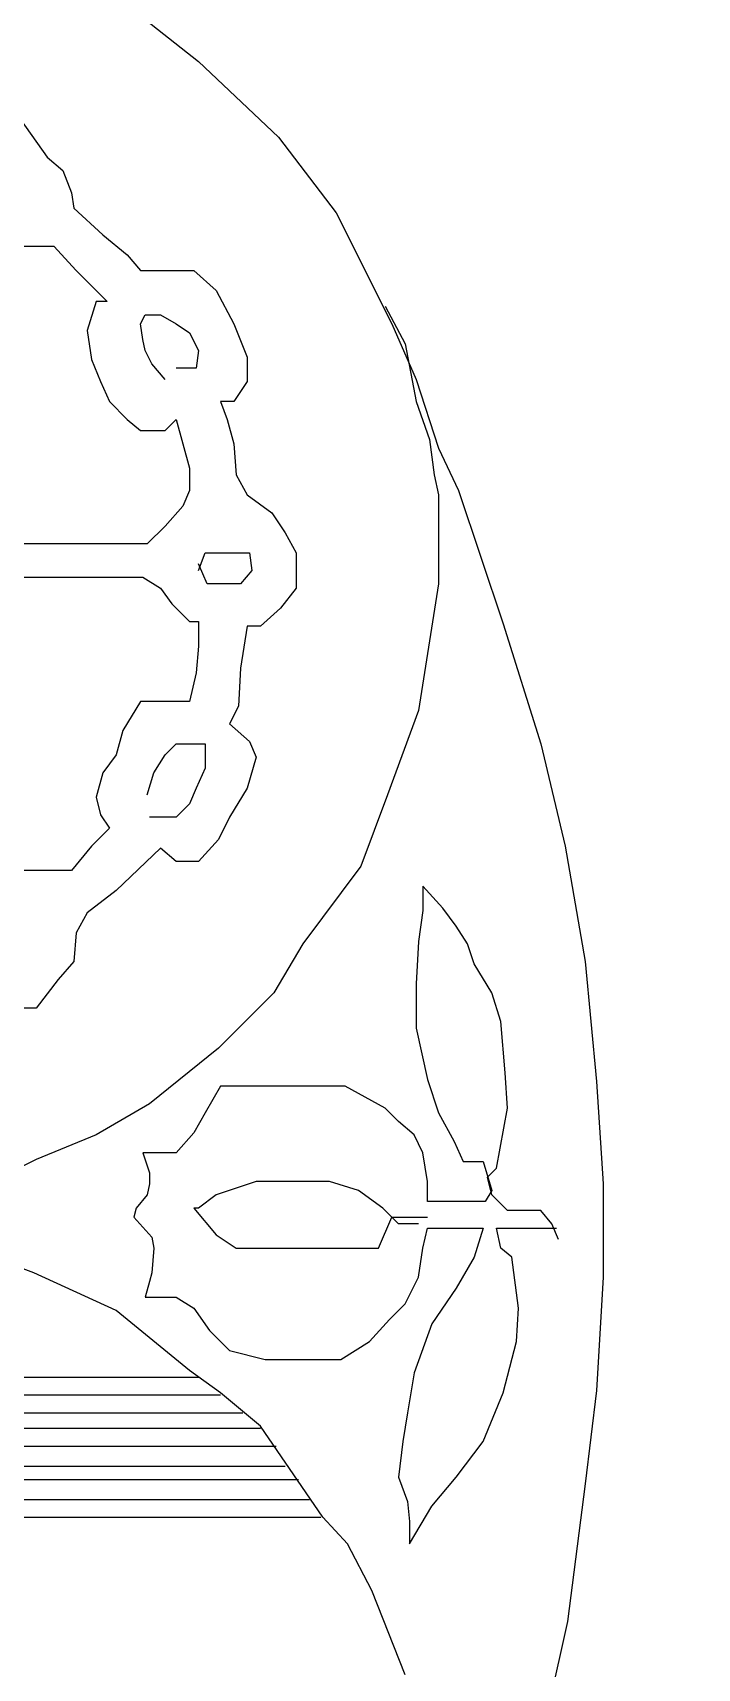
# Model space of a CAD drawing. Extents: x 735054 to 735644, y 4350981 to 4352008.
# Drawn here: x 735097.76 to 735100.74, y 4351840.15 to 4351847.51 of the extents above; entities that cross this region are included whole.
import ezdxf

# ---------------------------------------------------------------- set-up
doc = ezdxf.new("R2010")
doc.units = 0
doc.layers.get('0').update_dxf_attribs({"linetype": 'CONTINUOUS'})

msp = doc.modelspace()

# ---------------------------------------------------------------- linework, layer by layer
at = {"color": 0, "linetype": 'CONTINUOUS'}
for p, q in [((735098.21, 4351847.61), (735098.5, 4351847.38)), ((735098.21, 4351847.61), (735098.5, 4351847.38)), ((735098.5, 4351847.38), (735098.86, 4351847.04)), ((735098.5, 4351847.38), (735098.86, 4351847.04)), ((735097.7, 4351847.12), (735097.82, 4351846.95)), ((735097.7, 4351847.12), (735097.82, 4351846.95)), ((735098.86, 4351847.04), (735099.12, 4351846.7)), ((735098.86, 4351847.04), (735099.12, 4351846.7)), ((735097.82, 4351846.95), (735097.89, 4351846.89)), ((735097.82, 4351846.95), (735097.89, 4351846.89)), ((735097.89, 4351846.89), (735097.93, 4351846.79)), ((735097.89, 4351846.89), (735097.93, 4351846.79)), ((735097.93, 4351846.79), (735097.94, 4351846.72)), ((735097.93, 4351846.79), (735097.94, 4351846.72)), ((735097.94, 4351846.72), (735098.07, 4351846.6)), ((735097.94, 4351846.72), (735098.07, 4351846.6)), ((735099.12, 4351846.7), (735099.37, 4351846.2)), ((735099.12, 4351846.7), (735099.37, 4351846.2)), ((735098.07, 4351846.6), (735098.18, 4351846.51)), ((735098.07, 4351846.6), (735098.18, 4351846.51)), ((735097.68, 4351846.55), (735097.77, 4351846.55)), ((735097.68, 4351846.55), (735097.77, 4351846.55)), ((735097.77, 4351846.55), (735097.85, 4351846.55)), ((735097.77, 4351846.55), (735097.85, 4351846.55)), ((735097.85, 4351846.55), (735097.95, 4351846.44)), ((735097.85, 4351846.55), (735097.95, 4351846.44)), ((735098.18, 4351846.51), (735098.24, 4351846.44)), ((735098.18, 4351846.51), (735098.24, 4351846.44)), ((735097.95, 4351846.44), (735098.04, 4351846.35)), ((735097.95, 4351846.44), (735098.04, 4351846.35)), ((735098.24, 4351846.44), (735098.29, 4351846.44)), ((735098.24, 4351846.44), (735098.29, 4351846.44)), ((735098.29, 4351846.44), (735098.36, 4351846.44)), ((735098.29, 4351846.44), (735098.36, 4351846.44)), ((735098.36, 4351846.44), (735098.48, 4351846.44)), ((735098.36, 4351846.44), (735098.48, 4351846.44)), ((735098.48, 4351846.44), (735098.58, 4351846.35)), ((735098.48, 4351846.44), (735098.58, 4351846.35)), ((735098.04, 4351846.35), (735098.09, 4351846.3)), ((735098.04, 4351846.35), (735098.09, 4351846.3)), ((735098.58, 4351846.35), (735098.66, 4351846.2)), ((735098.58, 4351846.35), (735098.66, 4351846.2)), ((735098.04, 4351846.3), (735098, 4351846.17)), ((735098.04, 4351846.3), (735098, 4351846.17)), ((735098.09, 4351846.3), (735098.04, 4351846.3)), ((735098.09, 4351846.3), (735098.04, 4351846.3)), ((735099.34, 4351846.28), (735099.43, 4351846.11)), ((735099.34, 4351846.28), (735099.43, 4351846.11)), ((735098.24, 4351846.2), (735098.26, 4351846.24)), ((735098.24, 4351846.2), (735098.26, 4351846.24)), ((735098.25, 4351846.13), (735098.24, 4351846.2)), ((735098.25, 4351846.13), (735098.24, 4351846.2)), ((735098.26, 4351846.24), (735098.33, 4351846.24)), ((735098.26, 4351846.24), (735098.33, 4351846.24)), ((735098.33, 4351846.24), (735098.4, 4351846.2)), ((735098.33, 4351846.24), (735098.4, 4351846.2)), ((735098.4, 4351846.2), (735098.46, 4351846.16)), ((735098.4, 4351846.2), (735098.46, 4351846.16)), ((735098.66, 4351846.2), (735098.72, 4351846.05)), ((735098.66, 4351846.2), (735098.72, 4351846.05)), ((735099.37, 4351846.2), (735099.48, 4351845.95)), ((735099.37, 4351846.2), (735099.48, 4351845.95)), ((735098, 4351846.17), (735098.02, 4351846.04)), ((735098, 4351846.17), (735098.02, 4351846.04)), ((735098.26, 4351846.08), (735098.25, 4351846.13)), ((735098.26, 4351846.08), (735098.25, 4351846.13)), ((735098.46, 4351846.16), (735098.5, 4351846.08)), ((735098.46, 4351846.16), (735098.5, 4351846.08)), ((735098.29, 4351846.02), (735098.26, 4351846.08)), ((735098.29, 4351846.02), (735098.26, 4351846.08)), ((735098.5, 4351846.08), (735098.49, 4351846)), ((735098.5, 4351846.08), (735098.49, 4351846)), ((735098.72, 4351846.05), (735098.72, 4351845.94)), ((735098.72, 4351846.05), (735098.72, 4351845.94)), ((735099.43, 4351846.11), (735099.48, 4351845.85)), ((735099.43, 4351846.11), (735099.48, 4351845.85)), ((735098.02, 4351846.04), (735098.06, 4351845.94)), ((735098.02, 4351846.04), (735098.06, 4351845.94)), ((735098.35, 4351845.95), (735098.29, 4351846.02)), ((735098.35, 4351845.95), (735098.29, 4351846.02)), ((735098.46, 4351846), (735098.4, 4351846)), ((735098.46, 4351846), (735098.4, 4351846)), ((735098.49, 4351846), (735098.46, 4351846)), ((735098.49, 4351846), (735098.46, 4351846)), ((735098.06, 4351845.94), (735098.1, 4351845.85)), ((735098.06, 4351845.94), (735098.1, 4351845.85)), ((735098.72, 4351845.94), (735098.66, 4351845.85)), ((735098.72, 4351845.94), (735098.66, 4351845.85)), ((735099.48, 4351845.95), (735099.58, 4351845.64)), ((735099.48, 4351845.95), (735099.58, 4351845.64)), ((735098.1, 4351845.85), (735098.18, 4351845.77)), ((735098.1, 4351845.85), (735098.18, 4351845.77)), ((735098.66, 4351845.85), (735098.6, 4351845.85)), ((735098.6, 4351845.85), (735098.63, 4351845.77)), ((735098.66, 4351845.85), (735098.6, 4351845.85)), ((735098.6, 4351845.85), (735098.63, 4351845.77)), ((735099.48, 4351845.85), (735099.54, 4351845.68)), ((735099.48, 4351845.85), (735099.54, 4351845.68)), ((735098.18, 4351845.77), (735098.24, 4351845.72)), ((735098.18, 4351845.77), (735098.24, 4351845.72)), ((735098.35, 4351845.72), (735098.4, 4351845.77)), ((735098.35, 4351845.72), (735098.4, 4351845.77)), ((735098.4, 4351845.77), (735098.43, 4351845.66)), ((735098.4, 4351845.77), (735098.43, 4351845.66)), ((735098.63, 4351845.77), (735098.66, 4351845.66)), ((735098.63, 4351845.77), (735098.66, 4351845.66)), ((735098.24, 4351845.72), (735098.29, 4351845.72)), ((735098.24, 4351845.72), (735098.29, 4351845.72)), ((735098.29, 4351845.72), (735098.35, 4351845.72)), ((735098.29, 4351845.72), (735098.35, 4351845.72)), ((735099.54, 4351845.68), (735099.56, 4351845.52)), ((735099.54, 4351845.68), (735099.56, 4351845.52)), ((735098.43, 4351845.66), (735098.46, 4351845.55)), ((735098.43, 4351845.66), (735098.46, 4351845.55)), ((735098.66, 4351845.66), (735098.67, 4351845.52)), ((735098.66, 4351845.66), (735098.67, 4351845.52)), ((735099.58, 4351845.64), (735099.67, 4351845.45)), ((735099.58, 4351845.64), (735099.67, 4351845.45)), ((735098.46, 4351845.55), (735098.46, 4351845.45)), ((735098.46, 4351845.55), (735098.46, 4351845.45)), ((735098.67, 4351845.52), (735098.72, 4351845.43)), ((735098.67, 4351845.52), (735098.72, 4351845.43)), ((735099.56, 4351845.52), (735099.58, 4351845.43)), ((735099.56, 4351845.52), (735099.58, 4351845.43)), ((735098.46, 4351845.45), (735098.43, 4351845.38)), ((735098.46, 4351845.45), (735098.43, 4351845.38)), ((735098.72, 4351845.43), (735098.83, 4351845.35)), ((735098.72, 4351845.43), (735098.83, 4351845.35)), ((735099.58, 4351845.43), (735099.58, 4351845.03)), ((735099.58, 4351845.43), (735099.58, 4351845.03)), ((735099.67, 4351845.45), (735099.87, 4351844.85)), ((735099.67, 4351845.45), (735099.87, 4351844.85)), ((735098.43, 4351845.38), (735098.35, 4351845.29)), ((735098.43, 4351845.38), (735098.35, 4351845.29)), ((735098.83, 4351845.35), (735098.89, 4351845.26)), ((735098.83, 4351845.35), (735098.89, 4351845.26)), ((735098.35, 4351845.29), (735098.27, 4351845.21)), ((735098.35, 4351845.29), (735098.27, 4351845.21)), ((735098.89, 4351845.26), (735098.94, 4351845.17)), ((735098.89, 4351845.26), (735098.94, 4351845.17)), ((735097.79, 4351845.21), (735097.69, 4351845.21)), ((735097.79, 4351845.21), (735097.69, 4351845.21)), ((735097.96, 4351845.21), (735097.79, 4351845.21)), ((735097.96, 4351845.21), (735097.79, 4351845.21)), ((735098.13, 4351845.21), (735097.96, 4351845.21)), ((735098.13, 4351845.21), (735097.96, 4351845.21)), ((735098.27, 4351845.21), (735098.13, 4351845.21)), ((735098.27, 4351845.21), (735098.13, 4351845.21)), ((735098.5, 4351845.09), (735098.53, 4351845.17)), ((735098.5, 4351845.09), (735098.53, 4351845.17)), ((735098.53, 4351845.17), (735098.58, 4351845.17)), ((735098.53, 4351845.17), (735098.58, 4351845.17)), ((735098.58, 4351845.17), (735098.66, 4351845.17)), ((735098.58, 4351845.17), (735098.66, 4351845.17)), ((735098.66, 4351845.17), (735098.73, 4351845.17)), ((735098.66, 4351845.17), (735098.73, 4351845.17)), ((735098.73, 4351845.17), (735098.74, 4351845.09)), ((735098.73, 4351845.17), (735098.74, 4351845.09)), ((735098.94, 4351845.17), (735098.94, 4351845.01)), ((735098.94, 4351845.17), (735098.94, 4351845.01)), ((735098.54, 4351845.03), (735098.5, 4351845.12)), ((735098.54, 4351845.03), (735098.5, 4351845.12)), ((735098.74, 4351845.09), (735098.69, 4351845.03)), ((735098.74, 4351845.09), (735098.69, 4351845.03)), ((735097.69, 4351845.06), (735097.79, 4351845.06)), ((735097.69, 4351845.06), (735097.79, 4351845.06)), ((735097.79, 4351845.06), (735097.97, 4351845.06)), ((735097.79, 4351845.06), (735097.97, 4351845.06)), ((735097.97, 4351845.06), (735098.15, 4351845.06)), ((735097.97, 4351845.06), (735098.15, 4351845.06)), ((735098.15, 4351845.06), (735098.25, 4351845.06)), ((735098.15, 4351845.06), (735098.25, 4351845.06)), ((735098.25, 4351845.06), (735098.33, 4351845.01)), ((735098.25, 4351845.06), (735098.33, 4351845.01)), ((735098.58, 4351845.03), (735098.54, 4351845.03)), ((735098.58, 4351845.03), (735098.54, 4351845.03)), ((735098.64, 4351845.03), (735098.58, 4351845.03)), ((735098.64, 4351845.03), (735098.58, 4351845.03)), ((735098.69, 4351845.03), (735098.64, 4351845.03)), ((735098.69, 4351845.03), (735098.64, 4351845.03)), ((735099.58, 4351845.03), (735099.49, 4351844.46)), ((735099.58, 4351845.03), (735099.49, 4351844.46)), ((735098.33, 4351845.01), (735098.38, 4351844.94)), ((735098.33, 4351845.01), (735098.38, 4351844.94)), ((735098.94, 4351845.01), (735098.87, 4351844.92)), ((735098.94, 4351845.01), (735098.87, 4351844.92)), ((735098.38, 4351844.94), (735098.46, 4351844.86)), ((735098.38, 4351844.94), (735098.46, 4351844.86)), ((735098.87, 4351844.92), (735098.78, 4351844.84)), ((735098.87, 4351844.92), (735098.78, 4351844.84)), ((735098.46, 4351844.86), (735098.5, 4351844.86)), ((735098.46, 4351844.86), (735098.5, 4351844.86)), ((735098.5, 4351844.86), (735098.5, 4351844.75)), ((735098.5, 4351844.86), (735098.5, 4351844.75)), ((735098.72, 4351844.84), (735098.69, 4351844.65)), ((735098.72, 4351844.84), (735098.69, 4351844.65)), ((735098.78, 4351844.84), (735098.72, 4351844.84)), ((735098.78, 4351844.84), (735098.72, 4351844.84)), ((735099.87, 4351844.85), (735100.04, 4351844.31)), ((735099.87, 4351844.85), (735100.04, 4351844.31)), ((735098.5, 4351844.75), (735098.49, 4351844.63)), ((735098.5, 4351844.75), (735098.49, 4351844.63)), ((735098.69, 4351844.65), (735098.68, 4351844.48)), ((735098.69, 4351844.65), (735098.68, 4351844.48)), ((735098.49, 4351844.63), (735098.46, 4351844.5)), ((735098.49, 4351844.63), (735098.46, 4351844.5)), ((735098.24, 4351844.5), (735098.16, 4351844.37)), ((735098.24, 4351844.5), (735098.16, 4351844.37)), ((735098.33, 4351844.5), (735098.24, 4351844.5)), ((735098.33, 4351844.5), (735098.24, 4351844.5)), ((735098.4, 4351844.5), (735098.33, 4351844.5)), ((735098.4, 4351844.5), (735098.33, 4351844.5)), ((735098.46, 4351844.5), (735098.4, 4351844.5)), ((735098.46, 4351844.5), (735098.4, 4351844.5)), ((735098.68, 4351844.48), (735098.64, 4351844.4)), ((735098.68, 4351844.48), (735098.64, 4351844.4)), ((735099.49, 4351844.46), (735099.35, 4351844.08)), ((735099.49, 4351844.46), (735099.35, 4351844.08)), ((735098.16, 4351844.37), (735098.13, 4351844.26)), ((735098.16, 4351844.37), (735098.13, 4351844.26)), ((735098.64, 4351844.4), (735098.73, 4351844.32)), ((735098.64, 4351844.4), (735098.73, 4351844.32)), ((735098.35, 4351844.26), (735098.4, 4351844.31)), ((735098.35, 4351844.26), (735098.4, 4351844.31)), ((735098.4, 4351844.31), (735098.47, 4351844.31)), ((735098.4, 4351844.31), (735098.47, 4351844.31)), ((735098.47, 4351844.31), (735098.53, 4351844.31)), ((735098.47, 4351844.31), (735098.53, 4351844.31)), ((735098.53, 4351844.31), (735098.53, 4351844.2)), ((735098.53, 4351844.31), (735098.53, 4351844.2)), ((735098.73, 4351844.32), (735098.76, 4351844.25)), ((735098.73, 4351844.32), (735098.76, 4351844.25)), ((735100.04, 4351844.31), (735100.15, 4351843.85)), ((735100.04, 4351844.31), (735100.15, 4351843.85)), ((735098.13, 4351844.26), (735098.07, 4351844.18)), ((735098.13, 4351844.26), (735098.07, 4351844.18)), ((735098.3, 4351844.18), (735098.35, 4351844.26)), ((735098.3, 4351844.18), (735098.35, 4351844.26)), ((735098.76, 4351844.25), (735098.72, 4351844.11)), ((735098.76, 4351844.25), (735098.72, 4351844.11)), ((735098.07, 4351844.18), (735098.04, 4351844.07)), ((735098.07, 4351844.18), (735098.04, 4351844.07)), ((735098.27, 4351844.08), (735098.3, 4351844.18)), ((735098.27, 4351844.08), (735098.3, 4351844.18)), ((735098.53, 4351844.2), (735098.49, 4351844.11)), ((735098.53, 4351844.2), (735098.49, 4351844.11)), ((735098.04, 4351844.07), (735098.06, 4351843.99)), ((735098.04, 4351844.07), (735098.06, 4351843.99)), ((735098.49, 4351844.11), (735098.46, 4351844.04)), ((735098.49, 4351844.11), (735098.46, 4351844.04)), ((735098.72, 4351844.11), (735098.64, 4351843.98)), ((735098.72, 4351844.11), (735098.64, 4351843.98)), ((735099.35, 4351844.08), (735099.23, 4351843.76)), ((735099.35, 4351844.08), (735099.23, 4351843.76)), ((735098.06, 4351843.99), (735098.1, 4351843.93)), ((735098.06, 4351843.99), (735098.1, 4351843.93)), ((735098.46, 4351844.04), (735098.4, 4351843.98)), ((735098.46, 4351844.04), (735098.4, 4351843.98)), ((735098.1, 4351843.93), (735098.02, 4351843.85)), ((735098.1, 4351843.93), (735098.02, 4351843.85)), ((735098.3, 4351843.98), (735098.28, 4351843.98)), ((735098.3, 4351843.98), (735098.28, 4351843.98)), ((735098.35, 4351843.98), (735098.3, 4351843.98)), ((735098.35, 4351843.98), (735098.3, 4351843.98)), ((735098.4, 4351843.98), (735098.35, 4351843.98)), ((735098.4, 4351843.98), (735098.35, 4351843.98)), ((735098.64, 4351843.98), (735098.59, 4351843.88)), ((735098.64, 4351843.98), (735098.59, 4351843.88)), ((735098.02, 4351843.85), (735097.93, 4351843.74)), ((735098.02, 4351843.85), (735097.93, 4351843.74)), ((735098.33, 4351843.84), (735098.13, 4351843.65)), ((735098.33, 4351843.84), (735098.13, 4351843.65)), ((735098.4, 4351843.78), (735098.33, 4351843.84)), ((735098.4, 4351843.78), (735098.33, 4351843.84)), ((735098.59, 4351843.88), (735098.5, 4351843.78)), ((735098.59, 4351843.88), (735098.5, 4351843.78)), ((735100.15, 4351843.85), (735100.24, 4351843.33)), ((735100.15, 4351843.85), (735100.24, 4351843.33)), ((735098.43, 4351843.78), (735098.4, 4351843.78)), ((735098.43, 4351843.78), (735098.4, 4351843.78)), ((735098.5, 4351843.78), (735098.43, 4351843.78)), ((735098.5, 4351843.78), (735098.43, 4351843.78)), ((735097.85, 4351843.74), (735097.69, 4351843.74)), ((735097.85, 4351843.74), (735097.69, 4351843.74)), ((735097.93, 4351843.74), (735097.85, 4351843.74)), ((735097.93, 4351843.74), (735097.85, 4351843.74)), ((735099.23, 4351843.76), (735098.97, 4351843.41)), ((735099.23, 4351843.76), (735098.97, 4351843.41)), ((735098.13, 4351843.65), (735098, 4351843.55)), ((735098.13, 4351843.65), (735098, 4351843.55)), ((735099.6, 4351843.57), (735099.51, 4351843.67)), ((735099.51, 4351843.67), (735099.51, 4351843.56)), ((735099.6, 4351843.57), (735099.51, 4351843.67)), ((735099.51, 4351843.67), (735099.51, 4351843.56)), ((735098, 4351843.55), (735097.95, 4351843.46)), ((735098, 4351843.55), (735097.95, 4351843.46)), ((735099.51, 4351843.56), (735099.49, 4351843.42)), ((735099.51, 4351843.56), (735099.49, 4351843.42)), ((735099.66, 4351843.49), (735099.6, 4351843.57)), ((735099.66, 4351843.49), (735099.6, 4351843.57)), ((735099.71, 4351843.41), (735099.66, 4351843.49)), ((735099.71, 4351843.41), (735099.66, 4351843.49)), ((735097.95, 4351843.46), (735097.94, 4351843.33)), ((735097.95, 4351843.46), (735097.94, 4351843.33)), ((735098.97, 4351843.41), (735098.84, 4351843.19)), ((735098.97, 4351843.41), (735098.84, 4351843.19)), ((735099.49, 4351843.42), (735099.48, 4351843.23)), ((735099.49, 4351843.42), (735099.48, 4351843.23)), ((735099.74, 4351843.32), (735099.71, 4351843.41)), ((735099.74, 4351843.32), (735099.71, 4351843.41)), ((735097.94, 4351843.33), (735097.87, 4351843.25)), ((735097.94, 4351843.33), (735097.87, 4351843.25)), ((735100.24, 4351843.33), (735100.29, 4351842.79)), ((735100.24, 4351843.33), (735100.29, 4351842.79)), ((735097.87, 4351843.25), (735097.77, 4351843.12)), ((735097.87, 4351843.25), (735097.77, 4351843.12)), ((735099.82, 4351843.19), (735099.74, 4351843.32)), ((735099.82, 4351843.19), (735099.74, 4351843.32)), ((735098.84, 4351843.19), (735098.59, 4351842.94)), ((735098.84, 4351843.19), (735098.59, 4351842.94)), ((735099.48, 4351843.23), (735099.48, 4351843.03)), ((735099.48, 4351843.23), (735099.48, 4351843.03)), ((735099.86, 4351843.06), (735099.82, 4351843.19)), ((735099.86, 4351843.06), (735099.82, 4351843.19)), ((735097.77, 4351843.12), (735097.68, 4351843.12)), ((735097.77, 4351843.12), (735097.68, 4351843.12)), ((735099.48, 4351843.03), (735099.53, 4351842.8)), ((735099.48, 4351843.03), (735099.53, 4351842.8)), ((735099.88, 4351842.83), (735099.86, 4351843.06)), ((735099.88, 4351842.83), (735099.86, 4351843.06)), ((735098.59, 4351842.94), (735098.28, 4351842.69)), ((735098.59, 4351842.94), (735098.28, 4351842.69)), ((735099.89, 4351842.67), (735099.88, 4351842.83)), ((735099.89, 4351842.67), (735099.88, 4351842.83)), ((735098.6, 4351842.77), (735098.53, 4351842.65)), ((735098.6, 4351842.77), (735098.53, 4351842.65)), ((735098.68, 4351842.77), (735098.6, 4351842.77)), ((735098.68, 4351842.77), (735098.6, 4351842.77)), ((735098.8, 4351842.77), (735098.68, 4351842.77)), ((735098.8, 4351842.77), (735098.68, 4351842.77)), ((735098.96, 4351842.77), (735098.8, 4351842.77)), ((735098.96, 4351842.77), (735098.8, 4351842.77)), ((735099.16, 4351842.77), (735098.96, 4351842.77)), ((735099.16, 4351842.77), (735098.96, 4351842.77)), ((735099.25, 4351842.72), (735099.16, 4351842.77)), ((735099.25, 4351842.72), (735099.16, 4351842.77)), ((735099.53, 4351842.8), (735099.58, 4351842.65)), ((735099.53, 4351842.8), (735099.58, 4351842.65)), ((735100.29, 4351842.79), (735100.32, 4351842.33)), ((735100.29, 4351842.79), (735100.32, 4351842.33)), ((735098.28, 4351842.69), (735098.04, 4351842.55)), ((735098.28, 4351842.69), (735098.04, 4351842.55)), ((735099.34, 4351842.67), (735099.25, 4351842.72)), ((735099.34, 4351842.67), (735099.25, 4351842.72)), ((735099.4, 4351842.61), (735099.34, 4351842.67)), ((735099.4, 4351842.61), (735099.34, 4351842.67)), ((735099.84, 4351842.4), (735099.89, 4351842.67)), ((735099.84, 4351842.4), (735099.89, 4351842.67)), ((735098.53, 4351842.65), (735098.48, 4351842.56)), ((735098.53, 4351842.65), (735098.48, 4351842.56)), ((735099.47, 4351842.55), (735099.4, 4351842.61)), ((735099.47, 4351842.55), (735099.4, 4351842.61)), ((735099.58, 4351842.65), (735099.65, 4351842.52)), ((735099.58, 4351842.65), (735099.65, 4351842.52)), ((735098.04, 4351842.55), (735097.77, 4351842.44)), ((735098.04, 4351842.55), (735097.77, 4351842.44)), ((735098.48, 4351842.56), (735098.4, 4351842.47)), ((735098.48, 4351842.56), (735098.4, 4351842.47)), ((735099.51, 4351842.47), (735099.47, 4351842.55)), ((735099.51, 4351842.47), (735099.47, 4351842.55)), ((735099.65, 4351842.52), (735099.69, 4351842.43)), ((735099.65, 4351842.52), (735099.69, 4351842.43)), ((735097.77, 4351842.44), (735097.57, 4351842.34)), ((735097.77, 4351842.44), (735097.57, 4351842.34)), ((735098.3, 4351842.47), (735098.25, 4351842.47)), ((735098.25, 4351842.47), (735098.28, 4351842.38)), ((735098.3, 4351842.47), (735098.25, 4351842.47)), ((735098.25, 4351842.47), (735098.28, 4351842.38)), ((735098.35, 4351842.47), (735098.3, 4351842.47)), ((735098.35, 4351842.47), (735098.3, 4351842.47)), ((735098.4, 4351842.47), (735098.35, 4351842.47)), ((735098.4, 4351842.47), (735098.35, 4351842.47)), ((735099.53, 4351842.34), (735099.51, 4351842.47)), ((735099.53, 4351842.34), (735099.51, 4351842.47)), ((735098.28, 4351842.38), (735098.28, 4351842.33)), ((735098.28, 4351842.38), (735098.28, 4351842.33)), ((735099.69, 4351842.43), (735099.78, 4351842.43)), ((735099.69, 4351842.43), (735099.78, 4351842.43)), ((735099.78, 4351842.43), (735099.82, 4351842.3)), ((735099.78, 4351842.43), (735099.82, 4351842.3)), ((735099.8, 4351842.36), (735099.84, 4351842.4)), ((735099.8, 4351842.36), (735099.84, 4351842.4)), ((735098.28, 4351842.33), (735098.27, 4351842.28)), ((735098.28, 4351842.33), (735098.27, 4351842.28)), ((735098.76, 4351842.34), (735098.58, 4351842.28)), ((735098.76, 4351842.34), (735098.58, 4351842.28)), ((735098.86, 4351842.34), (735098.76, 4351842.34)), ((735098.86, 4351842.34), (735098.76, 4351842.34)), ((735098.94, 4351842.34), (735098.86, 4351842.34)), ((735098.94, 4351842.34), (735098.86, 4351842.34)), ((735099.09, 4351842.34), (735098.94, 4351842.34)), ((735099.09, 4351842.34), (735098.94, 4351842.34)), ((735099.22, 4351842.3), (735099.09, 4351842.34)), ((735099.22, 4351842.3), (735099.09, 4351842.34)), ((735099.33, 4351842.22), (735099.22, 4351842.3)), ((735099.33, 4351842.22), (735099.22, 4351842.3)), ((735099.53, 4351842.25), (735099.53, 4351842.34)), ((735099.53, 4351842.25), (735099.53, 4351842.34)), ((735099.82, 4351842.3), (735099.79, 4351842.25)), ((735099.82, 4351842.3), (735099.79, 4351842.25)), ((735099.82, 4351842.28), (735099.8, 4351842.36)), ((735099.82, 4351842.28), (735099.8, 4351842.36)), ((735100.32, 4351842.33), (735100.32, 4351841.91)), ((735100.32, 4351842.33), (735100.32, 4351841.91)), ((735098.22, 4351842.22), (735098.21, 4351842.18)), ((735098.22, 4351842.22), (735098.21, 4351842.18)), ((735098.27, 4351842.28), (735098.22, 4351842.22)), ((735098.27, 4351842.28), (735098.22, 4351842.22)), ((735098.5, 4351842.22), (735098.48, 4351842.22)), ((735098.48, 4351842.22), (735098.58, 4351842.1)), ((735098.5, 4351842.22), (735098.48, 4351842.22)), ((735098.48, 4351842.22), (735098.58, 4351842.1)), ((735098.58, 4351842.28), (735098.5, 4351842.22)), ((735098.58, 4351842.28), (735098.5, 4351842.22)), ((735099.4, 4351842.15), (735099.33, 4351842.22)), ((735099.4, 4351842.15), (735099.33, 4351842.22)), ((735099.57, 4351842.25), (735099.53, 4351842.25)), ((735099.57, 4351842.25), (735099.53, 4351842.25)), ((735099.64, 4351842.25), (735099.57, 4351842.25)), ((735099.64, 4351842.25), (735099.57, 4351842.25)), ((735099.73, 4351842.25), (735099.64, 4351842.25)), ((735099.73, 4351842.25), (735099.64, 4351842.25)), ((735099.79, 4351842.25), (735099.73, 4351842.25)), ((735099.79, 4351842.25), (735099.73, 4351842.25)), ((735099.89, 4351842.21), (735099.82, 4351842.28)), ((735099.89, 4351842.21), (735099.82, 4351842.28)), ((735098.21, 4351842.18), (735098.29, 4351842.09)), ((735098.21, 4351842.18), (735098.29, 4351842.09)), ((735099.31, 4351842.04), (735099.37, 4351842.18)), ((735099.31, 4351842.04), (735099.37, 4351842.18)), ((735099.37, 4351842.18), (735099.47, 4351842.18)), ((735099.37, 4351842.18), (735099.47, 4351842.18)), ((735099.49, 4351842.15), (735099.4, 4351842.15)), ((735099.49, 4351842.15), (735099.4, 4351842.15)), ((735099.47, 4351842.18), (735099.53, 4351842.18)), ((735099.47, 4351842.18), (735099.53, 4351842.18)), ((735099.97, 4351842.21), (735099.89, 4351842.21)), ((735099.97, 4351842.21), (735099.89, 4351842.21)), ((735100.04, 4351842.21), (735099.97, 4351842.21)), ((735100.04, 4351842.21), (735099.97, 4351842.21)), ((735100.09, 4351842.15), (735100.04, 4351842.21)), ((735100.09, 4351842.15), (735100.04, 4351842.21)), ((735100.12, 4351842.08), (735100.09, 4351842.15)), ((735100.12, 4351842.08), (735100.09, 4351842.15)), ((735097.76, 4351841.93), (735097.36, 4351842.08)), ((735097.76, 4351841.93), (735097.36, 4351842.08)), ((735098.29, 4351842.09), (735098.3, 4351842.04)), ((735098.29, 4351842.09), (735098.3, 4351842.04)), ((735098.58, 4351842.1), (735098.67, 4351842.04)), ((735098.58, 4351842.1), (735098.67, 4351842.04)), ((735099.51, 4351842.04), (735099.53, 4351842.13)), ((735099.51, 4351842.04), (735099.53, 4351842.13)), ((735099.53, 4351842.13), (735099.63, 4351842.13)), ((735099.53, 4351842.13), (735099.63, 4351842.13)), ((735099.63, 4351842.13), (735099.71, 4351842.13)), ((735099.63, 4351842.13), (735099.71, 4351842.13)), ((735099.71, 4351842.13), (735099.78, 4351842.13)), ((735099.71, 4351842.13), (735099.78, 4351842.13)), ((735099.78, 4351842.13), (735099.74, 4351842)), ((735099.78, 4351842.13), (735099.74, 4351842)), ((735099.86, 4351842.04), (735099.84, 4351842.13)), ((735099.84, 4351842.13), (735099.94, 4351842.13)), ((735099.86, 4351842.04), (735099.84, 4351842.13)), ((735099.84, 4351842.13), (735099.94, 4351842.13)), ((735099.94, 4351842.13), (735100.02, 4351842.13)), ((735099.94, 4351842.13), (735100.02, 4351842.13)), ((735100.02, 4351842.13), (735100.11, 4351842.13)), ((735100.02, 4351842.13), (735100.11, 4351842.13)), ((735098.3, 4351842.04), (735098.29, 4351841.93)), ((735098.3, 4351842.04), (735098.29, 4351841.93)), ((735098.67, 4351842.04), (735098.79, 4351842.04)), ((735098.67, 4351842.04), (735098.79, 4351842.04)), ((735098.79, 4351842.04), (735098.92, 4351842.04)), ((735098.79, 4351842.04), (735098.92, 4351842.04)), ((735098.92, 4351842.04), (735099.04, 4351842.04)), ((735098.92, 4351842.04), (735099.04, 4351842.04)), ((735099.04, 4351842.04), (735099.14, 4351842.04)), ((735099.04, 4351842.04), (735099.14, 4351842.04)), ((735099.14, 4351842.04), (735099.23, 4351842.04)), ((735099.14, 4351842.04), (735099.23, 4351842.04)), ((735099.23, 4351842.04), (735099.31, 4351842.04)), ((735099.23, 4351842.04), (735099.31, 4351842.04)), ((735099.49, 4351841.91), (735099.51, 4351842.04)), ((735099.49, 4351841.91), (735099.51, 4351842.04)), ((735099.74, 4351842), (735099.66, 4351841.86)), ((735099.74, 4351842), (735099.66, 4351841.86)), ((735099.91, 4351842), (735099.86, 4351842.04)), ((735099.91, 4351842), (735099.86, 4351842.04)), ((735099.94, 4351841.77), (735099.91, 4351842)), ((735099.94, 4351841.77), (735099.91, 4351842)), ((735098.13, 4351841.76), (735097.76, 4351841.93)), ((735098.13, 4351841.76), (735097.76, 4351841.93)), ((735098.29, 4351841.93), (735098.28, 4351841.89)), ((735098.29, 4351841.93), (735098.28, 4351841.89)), ((735098.28, 4351841.89), (735098.26, 4351841.82)), ((735098.28, 4351841.89), (735098.26, 4351841.82)), ((735099.43, 4351841.79), (735099.49, 4351841.91)), ((735099.43, 4351841.79), (735099.49, 4351841.91)), ((735099.66, 4351841.86), (735099.55, 4351841.7)), ((735099.66, 4351841.86), (735099.55, 4351841.7)), ((735100.32, 4351841.91), (735100.29, 4351841.4)), ((735100.32, 4351841.91), (735100.29, 4351841.4)), ((735098.26, 4351841.82), (735098.35, 4351841.82)), ((735098.26, 4351841.82), (735098.35, 4351841.82)), ((735098.35, 4351841.82), (735098.4, 4351841.82)), ((735098.35, 4351841.82), (735098.4, 4351841.82)), ((735098.4, 4351841.82), (735098.48, 4351841.77)), ((735098.4, 4351841.82), (735098.48, 4351841.77)), ((735099.36, 4351841.72), (735099.43, 4351841.79)), ((735099.36, 4351841.72), (735099.43, 4351841.79)), ((735098.46, 4351841.49), (735098.13, 4351841.76)), ((735098.46, 4351841.49), (735098.13, 4351841.76)), ((735098.48, 4351841.77), (735098.55, 4351841.67)), ((735098.48, 4351841.77), (735098.55, 4351841.67)), ((735099.27, 4351841.62), (735099.36, 4351841.72)), ((735099.27, 4351841.62), (735099.36, 4351841.72)), ((735099.93, 4351841.62), (735099.94, 4351841.77)), ((735099.93, 4351841.62), (735099.94, 4351841.77)), ((735098.55, 4351841.67), (735098.64, 4351841.58)), ((735098.55, 4351841.67), (735098.64, 4351841.58)), ((735099.55, 4351841.7), (735099.47, 4351841.48)), ((735099.55, 4351841.7), (735099.47, 4351841.48)), ((735098.64, 4351841.58), (735098.8, 4351841.54)), ((735098.64, 4351841.58), (735098.8, 4351841.54)), ((735099.14, 4351841.54), (735099.27, 4351841.62)), ((735099.14, 4351841.54), (735099.27, 4351841.62)), ((735099.87, 4351841.39), (735099.93, 4351841.62)), ((735099.87, 4351841.39), (735099.93, 4351841.62)), ((735098.6, 4351841.39), (735098.46, 4351841.49)), ((735098.6, 4351841.39), (735098.46, 4351841.49)), ((735098.8, 4351841.54), (735098.96, 4351841.54)), ((735098.8, 4351841.54), (735098.96, 4351841.54)), ((735098.96, 4351841.54), (735099.14, 4351841.54)), ((735098.96, 4351841.54), (735099.14, 4351841.54)), ((735097.49, 4351841.46), (735098.33, 4351841.46)), ((735097.49, 4351841.46), (735098.33, 4351841.46)), ((735098.33, 4351841.46), (735098.5, 4351841.46)), ((735098.33, 4351841.46), (735098.5, 4351841.46)), ((735099.47, 4351841.48), (735099.44, 4351841.3)), ((735099.47, 4351841.48), (735099.44, 4351841.3)), ((735097.53, 4351841.38), (735098.6, 4351841.38)), ((735097.53, 4351841.38), (735098.6, 4351841.38)), ((735098.78, 4351841.24), (735098.6, 4351841.39)), ((735098.78, 4351841.24), (735098.6, 4351841.39)), ((735099.78, 4351841.17), (735099.87, 4351841.39)), ((735099.78, 4351841.17), (735099.87, 4351841.39)), ((735100.29, 4351841.4), (735100.24, 4351840.98)), ((735100.29, 4351841.4), (735100.24, 4351840.98)), ((735097.53, 4351841.3), (735098.7, 4351841.3)), ((735097.53, 4351841.3), (735098.7, 4351841.3)), ((735099.44, 4351841.3), (735099.42, 4351841.17)), ((735099.44, 4351841.3), (735099.42, 4351841.17)), ((735097.53, 4351841.23), (735098.78, 4351841.23)), ((735097.53, 4351841.23), (735098.78, 4351841.23)), ((735099.06, 4351840.83), (735098.78, 4351841.24)), ((735099.06, 4351840.83), (735098.78, 4351841.24)), ((735097.53, 4351841.15), (735098.85, 4351841.15)), ((735097.53, 4351841.15), (735098.85, 4351841.15)), ((735099.42, 4351841.17), (735099.4, 4351841.01)), ((735099.42, 4351841.17), (735099.4, 4351841.01)), ((735099.66, 4351841.01), (735099.78, 4351841.17)), ((735099.66, 4351841.01), (735099.78, 4351841.17)), ((735097.53, 4351841.06), (735098.89, 4351841.06)), ((735097.53, 4351841.06), (735098.89, 4351841.06)), ((735097.53, 4351841), (735098.95, 4351841)), ((735097.53, 4351841), (735098.95, 4351841)), ((735099.4, 4351841.01), (735099.44, 4351840.9)), ((735099.4, 4351841.01), (735099.44, 4351840.9)), ((735099.55, 4351840.88), (735099.66, 4351841.01)), ((735099.55, 4351840.88), (735099.66, 4351841.01)), ((735100.24, 4351840.98), (735100.16, 4351840.36)), ((735100.24, 4351840.98), (735100.16, 4351840.36)), ((735097.53, 4351840.91), (735099, 4351840.91)), ((735097.53, 4351840.91), (735099, 4351840.91)), ((735099.44, 4351840.9), (735099.45, 4351840.81)), ((735099.44, 4351840.9), (735099.45, 4351840.81)), ((735097.53, 4351840.83), (735099.05, 4351840.83)), ((735097.53, 4351840.83), (735099.05, 4351840.83)), ((735099.17, 4351840.71), (735099.06, 4351840.83)), ((735099.17, 4351840.71), (735099.06, 4351840.83)), ((735099.45, 4351840.71), (735099.55, 4351840.88)), ((735099.45, 4351840.71), (735099.55, 4351840.88)), ((735099.45, 4351840.81), (735099.45, 4351840.71)), ((735099.45, 4351840.81), (735099.45, 4351840.71)), ((735099.28, 4351840.5), (735099.17, 4351840.71)), ((735099.28, 4351840.5), (735099.17, 4351840.71)), ((735099.43, 4351840.12), (735099.28, 4351840.5)), ((735099.43, 4351840.12), (735099.28, 4351840.5)), ((735100.16, 4351840.36), (735100.04, 4351839.82)), ((735100.16, 4351840.36), (735100.04, 4351839.82))]:
    msp.add_line(p, q, dxfattribs=at)

# ---------------------------------------------------------------- meshes
mesh = msp.add_polyface(dxfattribs=at)
corners = [(735362.5, 4350981), (735054.5, 4352007.5), (735644, 4350981), (735644, 4352007.5), (735054.5, 4350981)]
mesh.append_faces([[corners[k] for k in face] for face in [(0, 1, 4), (1, 0, 2, 3)]], dxfattribs={"vtx0": -1, "color": 0})
mesh = msp.add_polyface(dxfattribs=at)
corners = [(735345.58, 4351821), (735345.58, 4352001.5), (735064.5, 4352001.5), (735064.5, 4351821)]
mesh.append_faces([[corners[k] for k in face] for face in [(0, 1, 2, 3)]], dxfattribs={"color": 0})

doc.saveas('drawing.dxf')
